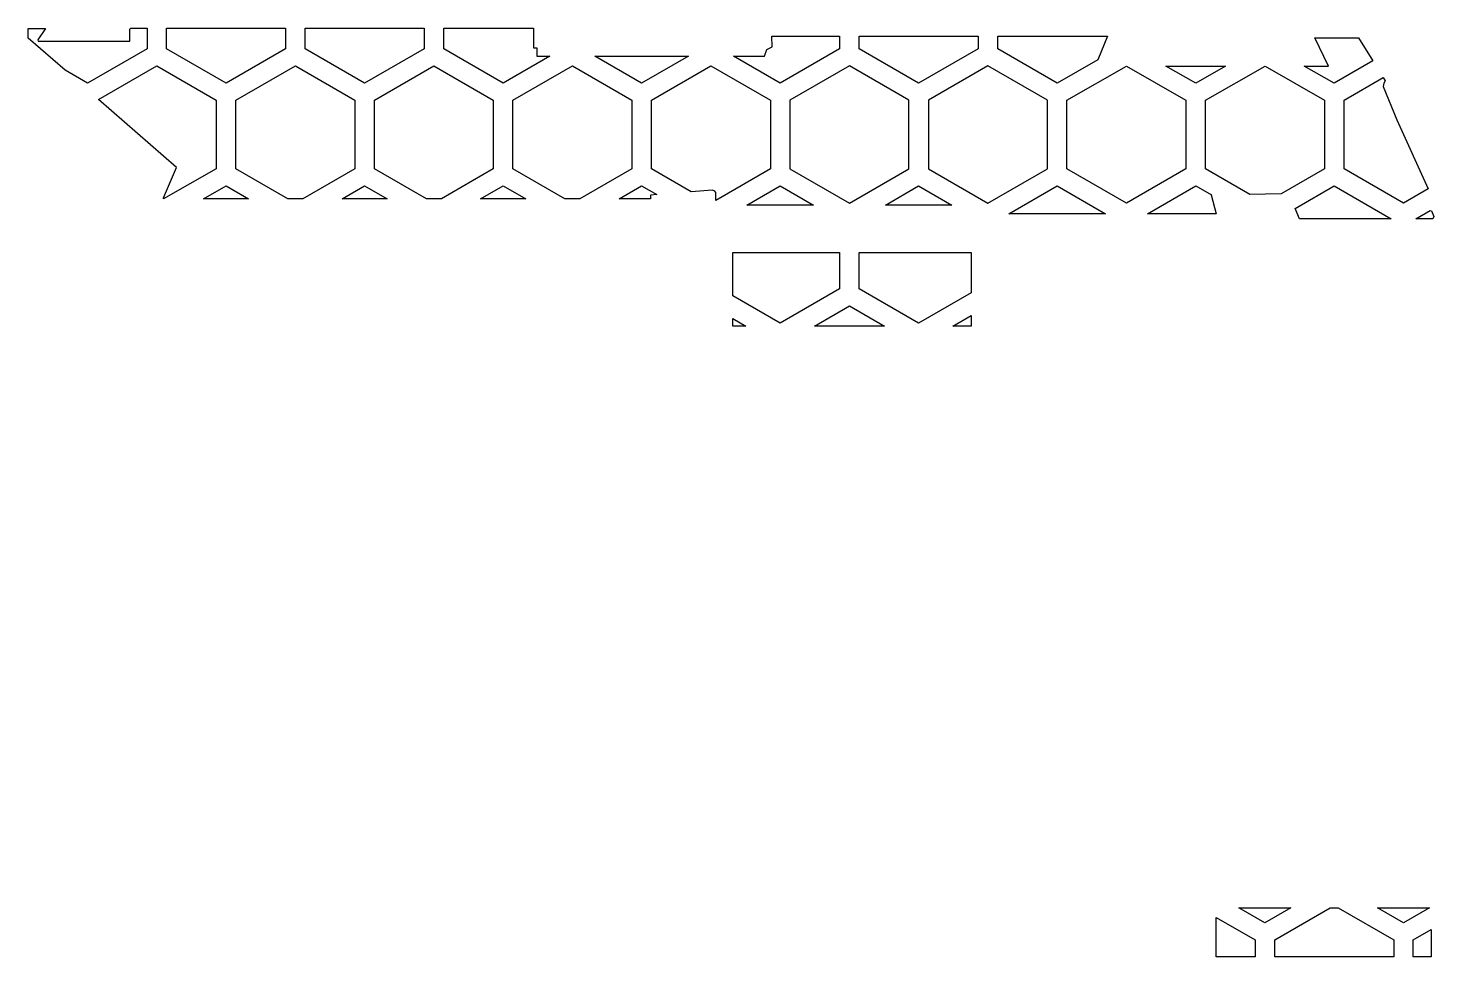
# Model space of a CAD drawing. Header units: millimetres. Extents: x 0.9 to 36.8, y 3 to 26.7.
import ezdxf

# ---------------------------------------------------------------- set-up
doc = ezdxf.new("R2010")
doc.units = ezdxf.units.MM

# ---------------------------------------------------------------- blocks, each defined once
blk = doc.blocks.new('HEX')
blk.add_lwpolyline([(1.516, 0.875), (0, 1.75), (-1.516, 0.875), (-1.516, -0.875), (0, -1.75), (1.516, -0.875)], close=True)

msp = doc.modelspace()

# ---------------------------------------------------------------- linework, layer by layer
for points in [[(1.195, 26.394), (3.529, 26.394), (3.529, 26.696), (3.559, 26.726), (3.97, 26.726), (3.97, 26.195), (2.455, 25.32), (1.883, 25.65), (0.939, 26.473), (0.939, 26.719), (1.383, 26.719), (1.187, 26.424), (1.195, 26.394)], [(7.501, 26.726), (7.501, 26.195), (5.986, 25.32), (4.47, 26.195), (4.47, 26.726), (7.501, 26.726)], [(11.033, 26.726), (11.033, 26.195), (9.517, 25.32), (8.001, 26.195), (8.001, 26.726), (11.033, 26.726)], [(13.82, 26.726), (13.82, 26.227), (13.904, 26.227), (13.904, 26.008), (14.241, 26.009), (13.048, 25.32), (11.533, 26.195), (11.533, 26.726), (13.82, 26.726)], [(19.712, 26.009), (19.773, 26.182), (19.909, 26.25), (19.901, 26.522), (21.626, 26.522), (21.626, 26.195), (20.11, 25.32), (18.918, 26.009), (19.712, 26.009)], [(25.157, 26.522), (25.157, 26.195), (23.641, 25.32), (22.126, 26.195), (22.126, 26.522), (25.157, 26.522)], [(28.455, 26.522), (28.208, 25.918), (27.172, 25.32), (25.657, 26.195), (25.657, 26.522), (28.455, 26.522)], [(34.091, 25.76), (33.736, 26.478), (34.854, 26.478), (35.22, 25.889), (34.235, 25.32), (33.472, 25.76), (34.091, 25.76)], [(17.772, 26.009), (16.579, 25.32), (15.387, 26.009), (17.772, 26.009)], [(4.393, 22.372), (4.393, 22.403), (4.721, 23.176), (2.737, 24.906), (4.22, 25.762), (5.736, 24.887), (5.736, 23.137), (4.393, 22.372)], [(7.56, 22.372), (6.236, 23.137), (6.236, 24.887), (7.751, 25.762), (9.267, 24.887), (9.267, 23.137), (7.942, 22.372), (7.56, 22.372)], [(11.092, 22.372), (9.767, 23.137), (9.767, 24.887), (11.283, 25.762), (12.798, 24.887), (12.798, 23.137), (11.473, 22.372), (11.092, 22.372)], [(14.623, 22.372), (13.298, 23.137), (13.298, 24.887), (14.814, 25.762), (16.329, 24.887), (16.329, 23.137), (15.005, 22.372), (14.623, 22.372)], [(18.471, 22.537), (18.441, 22.573), (18.388, 22.596), (17.843, 22.552), (16.829, 23.137), (16.829, 24.887), (18.345, 25.762), (19.86, 24.887), (19.86, 23.137), (18.467, 22.333), (18.471, 22.537)], [(28.941, 25.76), (30.453, 24.887), (30.453, 23.137), (28.938, 22.262), (27.422, 23.137), (27.422, 24.887), (28.941, 25.76)], [(31.466, 25.76), (30.703, 25.32), (29.941, 25.76), (31.466, 25.76)], [(32.472, 25.76), (33.985, 24.887), (33.985, 23.137), (32.878, 22.499), (32.08, 22.487), (30.953, 23.137), (30.953, 24.887), (32.472, 25.76)], [(35.536, 25.381), (35.498, 25.32), (35.483, 25.237), (35.83, 24.384), (36.633, 22.628), (36, 22.262), (34.485, 23.137), (34.485, 24.887), (35.484, 25.464), (35.536, 25.381)], [(5.411, 22.372), (5.986, 22.704), (6.56, 22.372), (5.411, 22.372)], [(8.942, 22.372), (9.517, 22.704), (10.092, 22.372), (8.942, 22.372)], [(13.623, 22.372), (12.473, 22.372), (13.048, 22.704), (13.623, 22.372)], [(16.803, 22.467), (16.803, 22.372), (16.005, 22.372), (16.579, 22.704), (16.967, 22.48), (16.803, 22.467)], [(19.262, 22.214), (20.11, 22.704), (20.959, 22.214), (19.262, 22.214)], [(22.793, 22.214), (23.641, 22.704), (24.49, 22.214), (22.793, 22.214)], [(25.943, 21.995), (27.172, 22.704), (28.401, 21.995), (25.943, 21.995)], [(31.095, 22.472), (31.224, 21.995), (29.474, 21.995), (30.703, 22.704), (31.106, 22.472), (31.095, 22.472)], [(33.352, 21.868), (33.242, 22.131), (34.235, 22.704), (35.684, 21.868), (33.352, 21.868)], [(36.714, 22.072), (36.775, 21.92), (36.752, 21.868), (36.317, 21.868), (36.678, 22.076), (36.714, 22.072)], [(18.901, 21.006), (21.626, 21.006), (21.626, 20.079), (20.11, 19.204), (18.901, 19.902), (18.901, 21.006)], [(24.978, 21.006), (24.978, 19.976), (23.641, 19.204), (22.126, 20.079), (22.126, 21.006), (24.978, 21.006)], [(20.984, 19.131), (21.876, 19.646), (22.768, 19.131), (20.984, 19.131)], [(24.515, 19.131), (24.978, 19.399), (24.978, 19.131), (24.515, 19.131)], [(18.901, 19.131), (18.901, 19.325), (19.237, 19.131), (18.901, 19.131)], [(31.223, 3.048), (31.223, 4.056), (32.219, 3.481), (32.219, 3.048), (31.223, 3.048)], [(33.132, 4.297), (32.469, 3.914), (31.806, 4.297), (33.132, 4.297)], [(32.719, 3.048), (32.719, 3.481), (34.132, 4.297), (34.337, 4.297), (35.75, 3.481), (35.75, 3.048), (32.719, 3.048)], [(36.663, 4.297), (36, 3.914), (35.337, 4.297), (36.663, 4.297)], [(36.707, 3.048), (36.25, 3.048), (36.25, 3.481), (36.707, 3.745), (36.707, 3.048)]]:
    msp.add_lwpolyline(points, close=True)

# ---------------------------------------------------------------- block references
for p in [(21.876, 24.012), (25.407, 24.012)]:
    msp.add_blockref('HEX', p)

doc.saveas('drawing.dxf')
